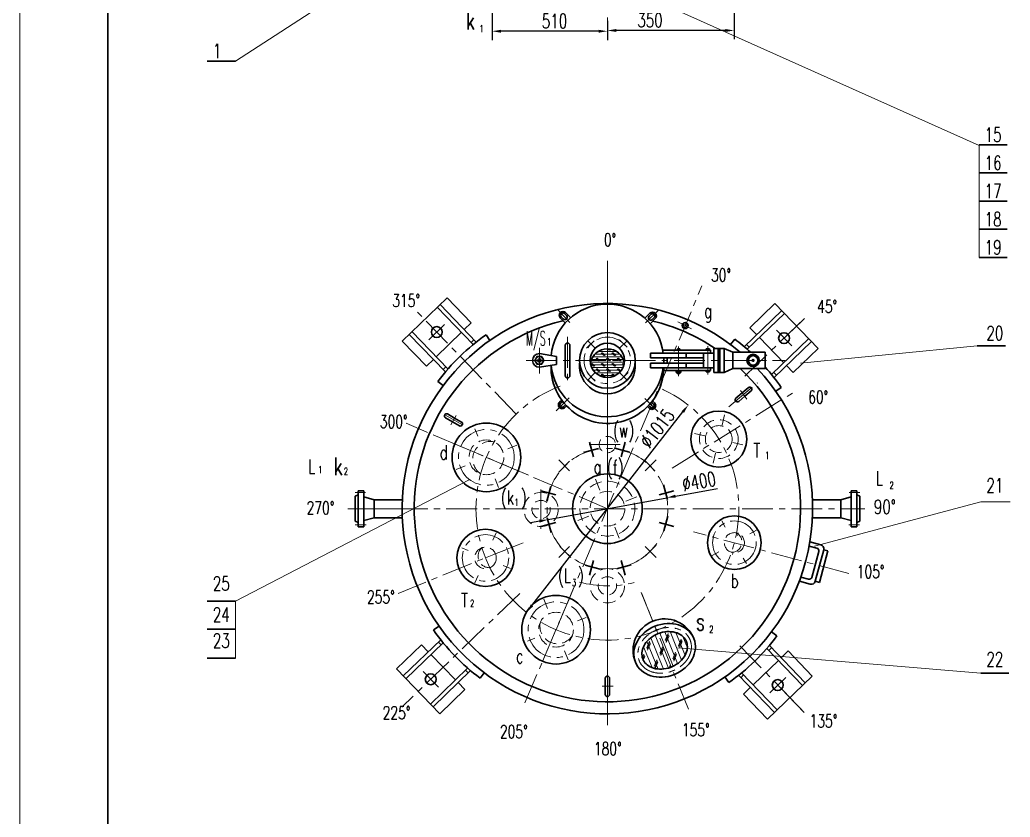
# Model space of a CAD drawing. Extents: x 0 to 594, y 0 to 841.
# Drawn here: x 0 to 281.3, y 226.5 to 453 of the extents above; entities that cross this region are included whole.
import ezdxf

# ---------------------------------------------------------------- set-up
doc = ezdxf.new("R2010")
doc.units = 0
doc.header["$LTSCALE"] = 7
doc.header["$MEASUREMENT"] = 0
for name, pattern in [('CENTER', [2, 1.25, -0.25, 0.25, -0.25]), ('CENTERX2', [101.6, 63.5, -12.7, 12.7, -12.7]), ('DASHED', [0.75, 0.5, -0.25])]:
    doc.linetypes.add(name, pattern=pattern)
doc.layers.get('DEFPOINTS').update_dxf_attribs({"color": 2, "linetype": 'DASHED', "lineweight": 13})
for name, color, linetype, lineweight in [('CEN', 1, 'CENTER', 13), ('DASH', 2, 'DASHED', 13), ('DIM', 4, 'CONTINUOUS', 13), ('FULL', 7, 'CONTINUOUS', 30), ('MAIN', 7, 'CONTINUOUS', 30), ('THIN', 3, 'CONTINUOUS', 13), ('斜线', 6, 'CONTINUOUS', 13)]:
    doc.layers.add(name, color=color, linetype=linetype, lineweight=lineweight)
doc.styles.add('HZ3', font='romans.shx', dxfattribs={"width": 0.7, "height": 3, "bigfont": 'hztxt.shx'})
doc.styles.add('HZ5', font='romans.shx', dxfattribs={"width": 0.7, "height": 5, "bigfont": 'hztxt.shx'})
doc.styles.add('RMO3', font='romans.shx', dxfattribs={"width": 0.7, "height": 3})
doc.styles.add('RMO4', font='romans.shx', dxfattribs={"width": 0.7, "height": 4})
doc.styles.add('RMO5', font='romans.shx', dxfattribs={"width": 0.7, "height": 5})
doc.styles.get("Standard").update_dxf_attribs({"font": 'SIMFANG.TTF', "width": 0.7, "height": 6})
doc.dimstyles.get("Standard").update_dxf_attribs({"dimtxt": 0.18, "dimasz": 0.18, "dimexe": 0.18, "dimexo": 0.0625, "dimgap": 0.09, "dimtad": 0, "dimtih": 1, "dimtoh": 1, "dimdec": 4, "dimzin": 0, "dimdsep": 46, "dimtxsty": 'Standard', "dimcen": 0.09, "dimadec": 0, "dimazin": 0, "dimtfac": 1, "dimtdec": 4, "dimtofl": 0, "dimtmove": 0, "dimatfit": 3, "dimfxl": 0, "dimtolj": 1, "dimtzin": 0, "dimarcsym": 0})

# ---------------------------------------------------------------- blocks, each defined once
blk = doc.blocks.new('*D114')
at = {"layer": 'DEFPOINTS', "color": 0}
for p in [(134.12, 456.37), (166.87, 450.13), (134.12, 449.77)]:
    blk.add_point(p, dxfattribs=at)
at = {"layer": 'DIM', "color": 0, "lineweight": -2}
for p, q in [((134.12, 456.3), (134.12, 447.27)), ((166.87, 450.07), (166.87, 447.27)), ((164.37, 449.77), (136.62, 449.77))]:
    blk.add_line(p, q, dxfattribs=at)
at = {"layer": 'DIM', "color": 0}
for points in [[(136.62, 450.18), (136.62, 449.35), (134.12, 449.77)], [(164.37, 450.18), (164.37, 449.35), (166.87, 449.77)]]:
    blk.add_solid(points, dxfattribs=at)
at = {"layer": 'DIM', "color": 0, "insert": (151.86, 452.67), "char_height": 4, "attachment_point": 5, "style": 'RMO4'}
blk.add_mtext('\\A1;510', dxfattribs=at)
blk = doc.blocks.new('*D115')
at = {"layer": 'DEFPOINTS', "color": 0}
for p in [(202.86, 460.77), (166.87, 452.76), (166.87, 449.98)]:
    blk.add_point(p, dxfattribs=at)
at = {"layer": 'DIM', "color": 0, "lineweight": -2}
for p, q in [((202.86, 460.7), (202.86, 447.48)), ((166.87, 452.69), (166.87, 447.48)), ((200.36, 449.98), (169.37, 449.98))]:
    blk.add_line(p, q, dxfattribs=at)
at = {"layer": 'DIM', "color": 0}
for points in [[(169.37, 450.4), (169.37, 449.57), (166.87, 449.98)], [(200.36, 450.4), (200.36, 449.57), (202.86, 449.98)]]:
    blk.add_solid(points, dxfattribs=at)
at = {"layer": 'DIM', "color": 0, "insert": (178.97, 452.88), "char_height": 4, "attachment_point": 5, "style": 'RMO4'}
blk.add_mtext('\\A1;350', dxfattribs=at)
blk = doc.blocks.new('*D117')
at = {"layer": 'DEFPOINTS', "color": 0}
for p in [(189.82, 343.59), (143.92, 284.7)]:
    blk.add_point(p, dxfattribs=at)
at = {"layer": 'DIM', "color": 0, "lineweight": -2}
blk.add_line((145.46, 286.67), (188.29, 341.61), dxfattribs=at)
at = {"layer": 'DIM', "color": 0}
for points in [[(187.96, 341.87), (188.62, 341.36), (189.82, 343.59)], [(145.13, 286.93), (145.78, 286.41), (143.92, 284.7)]]:
    blk.add_solid(points, dxfattribs=at)
at = {"layer": 'DIM', "color": 0, "insert": (180.99, 336.97), "char_height": 4, "attachment_point": 5, "rotation": 52.062, "style": 'RMO4'}
blk.add_mtext('\\A1;%%C1015', dxfattribs=at)
blk = doc.blocks.new('*D118')
at = {"layer": 'DEFPOINTS', "color": 0}
for p in [(183.73, 317.25), (150.01, 311.04)]:
    blk.add_point(p, dxfattribs=at)
at = {"layer": 'DIM', "color": 0, "lineweight": -2}
for p, q in [((186.19, 317.7), (198.17, 319.91)), ((150.01, 311.04), (183.73, 317.25)), ((147.55, 310.58), (145.09, 310.13))]:
    blk.add_line(p, q, dxfattribs=at)
at = {"layer": 'DIM', "color": 0}
for points in [[(186.11, 318.11), (186.26, 317.29), (183.73, 317.25)], [(147.48, 310.99), (147.63, 310.17), (150.01, 311.04)]]:
    blk.add_solid(points, dxfattribs=at)
at = {"layer": 'DIM', "color": 0, "insert": (192.88, 321.88), "char_height": 4, "attachment_point": 5, "rotation": 10.4366, "style": 'RMO4'}
blk.add_mtext('\\A1;%%C400', dxfattribs=at)

msp = doc.modelspace()

# ---------------------------------------------------------------- hatches: boundary and pattern name
at = {"layer": 'THIN'}
h = msp.add_hatch(dxfattribs=at)
h.set_pattern_fill('CORK', color=256, scale=11.428526, angle=-68, style=0)
h.set_pattern_definition([(292, (-135.6939, 435.2625), (1.324543, 0.53515), []), (67, (-136.0886, 434.3326), (-3.719386, 1.578786), [2.020297, -2.020297]), (67, (-135.9548, 434.0015), (-3.719386, 1.578786), [2.020297, -2.020297]), (67, (-135.821, 433.6704), (-3.719386, 1.578786), [2.020297, -2.020297])])
edge = h.paths.add_edge_path()
edge.add_spline(control_points=[(181.16334, 268.59899), (181.72996, 268.53662), (182.32798, 268.54006), (183.76582, 268.7184), (184.61001, 268.95777), (186.17958, 269.67514), (186.90385, 270.15262), (187.77255, 270.94236), (188.01194, 271.19334), (188.22751, 271.45327)], knot_values=[4.134007976, 4.134007976, 4.134007976, 4.134007976, 4.399909586, 4.399909586, 4.766568718, 4.766568718, 5.13322785, 5.13322785, 5.290806279, 5.290806279, 5.290806279, 5.290806279], degree=3, periodic=0)
edge.add_line((188.22751, 271.45327), (186.18059, 276.51956))
edge.add_line((186.18059, 276.51956), (179.11636, 273.66543))
edge.add_line((179.11636, 273.66543), (181.16334, 268.59899))
edge = h.paths.add_edge_path()
edge.add_line((186.18059, 276.51956), (185.10014, 279.19377))
edge.add_spline(control_points=[(185.10014, 279.19377), (184.87107, 279.21925), (184.63688, 279.23397), (183.58816, 279.24837), (182.73589, 279.12605), (181.08991, 278.62066), (180.29739, 278.23792), (178.99853, 277.34512), (178.46852, 276.86066), (178.03582, 276.33985)], knot_values=[0.992399114, 0.992399114, 0.992399114, 0.992399114, 1.099977396, 1.099977396, 1.466636529, 1.466636529, 1.833295661, 1.833295661, 2.149145654, 2.149145654, 2.149145654, 2.149145654], degree=3, periodic=0)
edge.add_line((178.03582, 276.33985), (179.11636, 273.66543))
edge.add_line((179.11636, 273.66543), (186.18059, 276.51956))
edge = h.paths.add_edge_path()
edge.add_spline(control_points=[(188.62447, 277.50695), (188.53227, 277.61213), (188.43346, 277.71408), (187.88187, 278.22929), (187.31414, 278.58242), (186.1737, 279.00864), (185.6518, 279.13241), (185.10014, 279.19377)], knot_values=[0.280005191, 0.280005191, 0.280005191, 0.280005191, 0.366659132, 0.366659132, 0.733318264, 0.733318264, 0.992399114, 0.992399114, 0.992399114, 0.992399114], degree=3, periodic=0)
edge.add_line((185.10014, 279.19377), (186.18059, 276.51956))
edge.add_line((186.18059, 276.51956), (188.62447, 277.50695))
edge = h.paths.add_edge_path()
edge.add_line((186.18059, 276.51956), (188.22751, 271.45327))
edge.add_spline(control_points=[(188.22751, 271.45327), (188.51352, 271.79815), (188.75758, 272.15876), (189.30056, 273.16514), (189.50264, 273.81873), (189.63714, 275.05666), (189.57264, 275.64097), (189.36843, 276.25018), (189.34177, 276.3224), (189.31294, 276.39374), (189.15144, 276.79346), (188.92241, 277.16709), (188.62447, 277.50695)], knot_values=[5.290806279, 5.290806279, 5.290806279, 5.290806279, 5.499886982, 5.499886982, 5.866546114, 5.866546114, 6.233205246, 6.233205246, 6.283185307, 6.283185307, 6.283185307, 6.563190498, 6.563190498, 6.563190498, 6.563190498], degree=3, periodic=0)
edge.add_line((188.62447, 277.50695), (186.18059, 276.51956))
edge = h.paths.add_edge_path()
edge.add_line((179.11636, 273.66543), (176.67264, 272.6781))
edge.add_spline(control_points=[(176.67264, 272.6781), (176.67827, 272.56233), (176.68869, 272.44812), (176.78083, 271.76067), (176.97754, 271.22915), (177.60158, 270.26638), (178.03218, 269.83358), (179.12618, 269.12481), (179.79051, 268.85152), (180.73842, 268.65569), (180.94863, 268.62262), (181.16334, 268.59899)], knot_values=[2.861581329, 2.861581329, 2.861581329, 2.861581329, 2.933273057, 2.933273057, 3.299932189, 3.299932189, 3.666591321, 3.666591321, 4.033250453, 4.033250453, 4.134007976, 4.134007976, 4.134007976, 4.134007976], degree=3, periodic=0)
edge.add_line((181.16334, 268.59899), (179.11636, 273.66543))
edge = h.paths.add_edge_path()
edge.add_line((179.11636, 273.66543), (178.03582, 276.33985))
edge.add_spline(control_points=[(178.03582, 276.33985), (177.96622, 276.25607), (177.89913, 276.17135), (177.36951, 275.4687), (177.0416, 274.812), (176.70747, 273.65728), (176.6495, 273.15444), (176.67264, 272.6781)], knot_values=[2.149145654, 2.149145654, 2.149145654, 2.149145654, 2.199954793, 2.199954793, 2.566613925, 2.566613925, 2.861581329, 2.861581329, 2.861581329, 2.861581329], degree=3, periodic=0)
edge.add_line((176.67264, 272.6781), (179.11636, 273.66543))
at = {"layer": '斜线'}
h = msp.add_hatch(dxfattribs=at)
h.set_pattern_fill('CORK', color=256, scale=6, style=0)
h.set_pattern_definition([(0, (-12.9858, 41.51275), (0, 0.75), []), (135, (-12.6108, 41.1378), (-1.5, -1.5), [1.06066, -1.06066]), (135, (-12.4233, 41.1378), (-1.5, -1.5), [1.06066, -1.06066]), (135, (-12.2358, 41.1378), (-1.5, -1.5), [1.06066, -1.06066])])
h.paths.add_polyline_path([(166.8714, 356.25851), (166.8714, 359.57462, 0.321855626), (162.2535, 356.25851)])
h.paths.add_polyline_path([(171.4893, 356.25851, 0.321855626), (166.8714, 359.57462), (166.8714, 356.25851)])
h.paths.add_polyline_path([(166.8714, 356.25851), (166.8714, 354.37636, -0.02172562), (171.28154, 354.18464, 0.069889065), (171.68221, 355.47986, 0.041221358), (171.4893, 356.25851)])
h.paths.add_polyline_path([(166.8714, 354.37636), (166.8714, 351.38509, 0.290596678), (171.28154, 354.18464, 0.02172562)])
h.paths.add_polyline_path([(166.8714, 354.37636, 0.02172562), (162.46127, 354.18464, 0.290596678), (166.8714, 351.38509)])
h.paths.add_polyline_path([(162.2535, 356.25851, 0.041221358), (162.06059, 355.47986, 0.069889065), (162.46127, 354.18464, -0.02172562), (166.8714, 354.37636), (166.8714, 356.25851)])

# ---------------------------------------------------------------- linework, layer by layer
at = {"layer": 'CEN'}
for p, q in [((166.8714, 772.14083), (166.8714, 448.69428)), ((143.44726, 258.9583), (193.72633, 377.40838)), ((140.93759, 340.99737), (112.95371, 369.97553)), ((156.23197, 367.07383), (152.56452, 370.78945)), ((177.68672, 366.89794), (181.40235, 370.56539)), ((190.71604, 365.24525), (186.90345, 367.20735)), ((205.87218, 351.80474), (222.86506, 368.21457)), ((218.50778, 364.00679), (222.86506, 368.21457)), ((155.55475, 362.91414), (155.55475, 349.34273)), ((187.09954, 360.17796), (187.09954, 351.80657)), ((195.39503, 360.30639), (195.39503, 352.29909)), ((147.56014, 359.84403), (147.56014, 352.51058)), ((143.80168, 356.25851), (217.33297, 356.25851)), ((201.32532, 343.05239), (209.53353, 349.9399)), ((185.28609, 325.6489), (219.49518, 347.02511)), ((206.49606, 345.20789), (204.63106, 347.68283)), ((156.05608, 345.61908), (152.34046, 341.95163)), ((177.51083, 345.44319), (181.17828, 341.72757)), ((120.66218, 340.82103), (125.69228, 337.9169)), ((123.91247, 340.64243), (122.36299, 337.95865)), ((115.57383, 335.91665), (109.7372, 338.39416)), ((125.47041, 331.7158), (115.60715, 335.90251)), ((144.43983, 323.66376), (121.88095, 333.23944)), ((161.7214, 332.36396), (172.24183, 332.36396)), ((166.8714, 314.14213), (125.47041, 331.7158)), ((163.49143, 322.50786), (164.73707, 319.42477)), ((147.95304, 319.61354), (147.95304, 308.45955)), ((175.23713, 317.5221), (172.15405, 316.27645)), ((93.12837, 314.14213), (239.95637, 314.14213)), ((158.50567, 310.76215), (161.58875, 312.0078)), ((170.25138, 305.77639), (169.00573, 308.85948)), ((235.47435, 295.72953), (191.32783, 307.55855)), ((141.27201, 303.7993), (107.42089, 290.09522)), ((141.96749, 290.0927), (108.53536, 257.80766)), ((157.34976, 291.71055), (147.77409, 269.15167)), ((176.48574, 290.3458), (189.87635, 257.20289)), ((204.46404, 275.21381), (223.81089, 255.17956)), ((166.8714, 269.16573), (166.8714, 258.45067)), ((165.40094, 263.68845), (168.4999, 263.68845)), ((216.6661, 262.57821), (223.78778, 255.20349))]:
    msp.add_line(p, q, dxfattribs=at)
at = {"layer": 'CEN', "linetype": 'ByBlock'}
msp.add_line((166.8714, 384.55513), (166.8714, 252.65808), dxfattribs=at)
at = {"layer": 'CEN', "linetype": 'CENTER'}
for p, q in [((116.14429, 362.12419), (120.65499, 366.48012)), ((214.85347, 364.86923), (219.20939, 360.35854)), ((118.88934, 263.41502), (114.53341, 267.92571)), ((217.52854, 266.23252), (213.01784, 261.87659))]:
    msp.add_line(p, q, dxfattribs=at)
at = {"layer": 'CEN', "linetype": 'DASHED'}
for p, q in [((199.43321, 337.91491), (200.09184, 340.76772)), ((129.21674, 336.87062), (130.08738, 334.71571)), ((194.50549, 334.83573), (191.65268, 335.49435)), ((141.13164, 332.21434), (138.55655, 331.17394)), ((202.5124, 332.98719), (205.36521, 332.32856)), ((197.58467, 329.908), (196.92605, 327.05519)), ((126.46403, 326.28824), (123.94973, 325.2724)), ((143.10134, 324.23192), (132.50602, 328.72936)), ((134.97306, 322.62324), (135.96474, 320.16873)), ((200.35995, 308.93535), (199.32586, 310.72645)), ((135.28795, 307.3022), (134.38274, 305.16966)), ((207.34146, 307.02511), (209.17619, 308.08439)), ((142.92887, 304.46872), (132.25668, 300.15687)), ((125.51371, 303.02082), (127.29828, 302.26332)), ((196.6382, 300.84558), (198.51729, 301.93047)), ((206.36244, 298.53874), (205.45456, 300.11123)), ((137.31257, 298.01251), (139.34525, 297.14968)), ((130.13191, 295.15533), (129.24808, 293.07314)), ((156.78161, 290.37207), (152.28416, 279.77675)), ((176.54481, 290.1996), (180.85666, 279.5274)), ((148.79919, 288.40237), (149.83959, 285.82728)), ((158.39029, 282.24378), (160.84479, 283.23547)), ((144.1429, 276.48747), (146.29782, 277.35811)), ((154.72529, 273.73475), (155.74113, 271.22045))]:
    msp.add_line(p, q, dxfattribs=at)
at = {"layer": 'CEN', "linetype": 'CENTERX2'}
for p, q in [((95.22002, 318.70911), (98.22184, 318.70911)), ((238.52279, 318.70911), (235.52096, 318.70911)), ((95.22514, 314.14213), (110.28358, 314.14213)), ((95.27232, 309.59813), (98.32645, 309.59813)), ((238.47048, 309.59813), (235.41635, 309.59813))]:
    msp.add_line(p, q, dxfattribs=at)
at = {"layer": 'CEN'}
for centre, radius in [((166.8714, 356.25851), 6.6), ((132.50602, 328.72936), 7.92375), ((166.8714, 314.14213), 17.14279), ((202.93249, 304.47959), 6.19045), ((132.25583, 300.15896), 6.6096), ((152.28416, 279.77675), 7.92375)]:
    msp.add_circle(centre, radius, dxfattribs=at)
at = {"layer": 'CEN', "linetype": 'DASHED'}
for centre, radius in [((198.50894, 333.91146), 5.49305), ((166.8714, 314.14213), 7.79603)]:
    msp.add_circle(centre, radius, dxfattribs=at)
at = {"layer": 'CEN'}
for centre, radius, start, end in [((166.8714, 314.14213), 37.33318, 111.0457534, 67.2954138), ((166.95642, 323.32141), 31.08571, 255.0476127, 284.012192)]:
    msp.add_arc(centre, radius, start, end, dxfattribs=at)
msp.add_open_spline([(190.37257, 276.82186), (190.17908, 277.30078), (189.91057, 277.74956), (189.10942, 278.71325), (188.51463, 279.19216), (187.11263, 279.92821), (186.30563, 280.18413), (184.57745, 280.42232), (183.65718, 280.40417), (181.8281, 280.08625), (180.92009, 279.78658), (179.24055, 278.94479), (178.46972, 278.40302), (177.16661, 277.15579), (176.6349, 276.45104), (175.86995, 274.98076), (175.6366, 274.21638), (175.47663, 272.7257), (175.54876, 271.99965), (175.97699, 270.65271), (176.33316, 270.03047), (177.3029, 268.94809), (177.91668, 268.48776), (179.34848, 267.79284), (180.16617, 267.55939), (181.90522, 267.36652), (182.82568, 267.40745), (184.64519, 267.76737), (185.54345, 268.08624), (187.19594, 268.95998), (187.94949, 269.51448), (189.21407, 270.77924), (189.72457, 271.48877), (190.44724, 272.96105), (190.65959, 273.72268), (190.78084, 275.20288), (190.69099, 275.92134), (190.43348, 276.66544), (190.40401, 276.74405), (190.37257, 276.82186)], degree=3, knots=[0, 0, 0, 0, 0.258105632, 0.258105632, 0.610680729, 0.610680729, 0.963255827, 0.963255827, 1.315830924, 1.315830924, 1.668406021, 1.668406021, 2.020981118, 2.020981118, 2.373556216, 2.373556216, 2.726131313, 2.726131313, 3.07870641, 3.07870641, 3.431281507, 3.431281507, 3.78252738, 3.78252738, 4.133773252, 4.133773252, 4.485019125, 4.485019125, 4.836264997, 4.836264997, 5.18751087, 5.18751087, 5.538756742, 5.538756742, 5.890002615, 5.890002615, 6.241248487, 6.241248487, 6.283185307, 6.283185307, 6.283185307, 6.283185307], dxfattribs=at)
at = {"layer": 'DASH'}
for p, q in [((204.04519, 307.26779), (203.84135, 306.50706)), ((202.39954, 301.12614), (202.60338, 301.88687))]:
    msp.add_line(p, q, dxfattribs=at)
msp.add_circle((166.8714, 332.36396), 2.32744, dxfattribs=at)
for centre, radius, start, end in [((133.64748, 328.24484), 5.00888, 77.5114233, 236.4885767), ((202.13394, 304.69356), 2.94379, 269.1047619, 60.8952381), ((133.3963, 300.61966), 3.24228, 131.9297503, 272.0633162), ((152.69493, 280.74446), 4.9779, 165.3748185, 328.6251815)]:
    msp.add_arc(centre, radius, start, end, dxfattribs=at)
at = {"layer": 'DEFPOINTS', "linetype": 'ByBlock'}
msp.add_point((203.82613, 308.83978), dxfattribs=at)
at = {"layer": 'DIM'}
for p, q in [((272.42731, 417.52216), (272.42731, 385.52216)), ((272.95287, 316.05513), (281.26621, 316.05513)), ((61.23144, 287.90737), (61.23144, 271.64543))]:
    msp.add_line(p, q, dxfattribs=at)
msp.add_circle((188.94933, 366.15447), 0.50809, dxfattribs=at)
at = {"layer": 'DIM', "linetype": 'DASHED'}
for centre, radius in [((148.03514, 313.91474), 4.87589), ((148.03514, 313.91474), 2.595), ((166.8714, 292.23581), 4.87589), ((166.8714, 292.23581), 2.595)]:
    msp.add_circle(centre, radius, dxfattribs=at)
at = {"layer": 'DIM', "linetype": 'ByBlock'}
for p in [(129.91668, 319.44448), (150.3795, 309.46318)]:
    msp.add_point(p, dxfattribs=at)
at = {"layer": 'FULL'}
for p, q in [((25, 831), (25, 10)), ((53.23144, 441.29473), (61.23144, 441.29473)), ((272.42731, 417.52216), (280.42731, 417.52216)), ((272.42731, 409.52216), (280.42731, 409.52216)), ((272.42731, 401.52216), (280.42731, 401.52216)), ((272.42731, 393.52216), (280.42731, 393.52216)), ((272.42731, 385.52216), (280.42731, 385.52216)), ((121.33451, 374.01467), (108.62454, 361.7408)), ((128.7784, 360.77842), (118.57226, 371.34719)), ((129.63808, 361.46759), (119.36147, 372.10933)), ((128.19374, 366.91173), (121.33451, 374.01467)), ((207.36714, 365.52975), (214.47007, 372.38898)), ((226.74394, 359.67902), (214.47007, 372.38898)), ((154.33193, 368.08534), (153.77721, 368.64735)), ((155.24533, 368.98691), (154.69061, 369.54891)), ((156.44634, 368.40257), (155.00681, 369.86101)), ((177.45028, 368.19045), (178.94815, 369.6689)), ((178.69824, 368.79798), (179.26024, 369.3527)), ((205.73368, 360.13934), (216.37542, 370.41594)), ((206.56878, 359.42058), (217.13755, 369.62673)), ((128.19374, 366.91173), (126.2207, 365.00639)), ((154.93947, 366.83738), (153.46101, 368.33526)), ((179.01546, 366.68357), (180.4739, 368.1231)), ((179.5998, 367.88458), (180.16181, 368.4393)), ((120.87419, 353.0044), (110.59758, 363.64614)), ((121.59295, 353.8395), (111.3868, 364.40828)), ((118.24603, 357.30534), (125.43148, 364.24425)), ((133.52809, 361.9482), (132.42345, 363.53199)), ((207.36714, 365.52975), (209.27248, 363.55672)), ((115.48377, 354.63786), (108.62454, 361.7408)), ((128.98656, 362.14226), (128.19734, 361.38012)), ((201.86281, 360.75542), (203.02205, 362.29969)), ((207.17048, 360.00164), (206.40835, 360.79086)), ((210.03461, 362.7675), (216.97353, 355.58204)), ((213.50769, 352.23512), (224.07647, 362.44127)), ((214.19687, 351.37545), (224.8386, 361.65206)), ((147.56014, 358.19608), (152.41687, 357.37847)), ((152.41687, 357.37847), (152.41687, 355.13855)), ((186.74515, 359.53886), (186.74515, 359.16261)), ((187.09954, 359.53886), (187.09954, 359.16261)), ((187.45393, 359.53886), (187.45393, 359.16261)), ((194.20365, 358.35567), (194.20365, 354.16134)), ((194.94358, 359.53886), (194.94358, 359.16261)), ((195.84648, 359.53886), (195.84648, 359.16261)), ((196.14596, 359.16261), (196.14596, 358.35567)), ((197.07087, 359.67567), (197.07087, 352.84134)), ((198.36574, 359.67567), (198.36574, 352.84134)), ((198.8282, 359.67567), (198.8282, 352.84134)), ((200.03058, 359.67567), (200.03058, 352.84134)), ((202.52783, 358.57127), (200.03058, 359.67567)), ((211.68443, 358.57127), (202.52783, 358.57127)), ((202.52783, 358.57127), (202.52783, 353.94574)), ((211.68443, 358.57127), (211.68443, 353.94574)), ((219.64101, 352.81979), (226.74394, 359.67902)), ((115.48377, 354.63786), (117.45681, 356.5432)), ((121.01189, 354.44121), (120.22267, 353.67907)), ((147.56014, 354.32094), (152.41687, 355.13855)), ((183.82112, 357.03567), (183.82112, 355.48134)), ((219.64101, 352.81979), (217.73567, 354.79283)), ((194.94358, 352.97816), (194.94358, 353.35441)), ((195.84648, 352.97816), (195.84648, 353.35441)), ((196.14596, 353.35441), (196.14596, 354.16134)), ((202.52783, 353.94574), (200.03058, 352.84134)), ((211.68443, 353.94574), (202.52783, 353.94574)), ((214.87153, 352.02697), (214.1094, 352.81618)), ((120.25811, 349.13353), (118.71384, 350.29277)), ((203.3716, 345.5651), (205.12937, 347.04005)), ((204.15518, 344.63126), (205.91296, 346.10621)), ((206.88714, 348.51499), (205.12937, 347.04005)), ((207.67073, 347.58115), (205.91296, 346.10621)), ((214.67748, 347.48543), (216.26126, 348.59008)), ((153.8932, 345.01012), (153.2689, 344.39392)), ((154.143, 344.63244), (153.581, 344.07772)), ((155.04457, 343.71904), (154.48256, 343.16432)), ((155.28634, 343.33343), (154.79465, 342.84812)), ((178.57137, 343.45524), (179.05219, 342.9681)), ((179.41087, 344.43167), (179.96559, 343.86967)), ((179.68509, 344.7863), (180.28179, 344.18176)), ((121.49481, 341.04413), (123.48199, 339.89683)), ((178.26362, 343.13459), (178.73599, 342.65601)), ((120.88528, 339.98841), (122.87247, 338.8411)), ((124.85966, 337.6938), (122.87247, 338.8411)), ((125.46918, 338.74952), (123.48199, 339.89683)), ((162.93629, 328.82817), (161.80715, 333.04217)), ((170.80651, 328.82817), (171.93565, 333.04217)), ((164.30714, 331.20256), (160.09314, 330.07342)), ((173.1809, 330.19902), (168.9669, 331.32816)), ((156.12047, 324.89305), (153.03561, 327.97792)), ((156.12047, 327.63476), (153.03561, 324.5499)), ((180.36404, 324.89305), (177.27917, 327.97792)), ((177.62233, 324.89305), (180.70719, 327.97792)), ((183.93183, 316.70638), (182.80269, 320.92039)), ((96.05691, 309.02215), (96.05691, 319.26211)), ((96.05691, 319.26211), (97.66604, 319.26211)), ((96.05691, 319.26211), (97.66604, 319.26211)), ((97.66604, 309.02215), (97.66604, 319.26211)), ((152.18536, 318.07724), (147.97136, 319.20638)), ((150.81451, 320.45163), (149.68537, 316.23762)), ((181.55744, 318.07724), (185.77145, 319.20638)), ((236.07676, 309.02215), (236.07676, 319.26211)), ((237.6859, 319.26211), (236.07676, 319.26211)), ((237.6859, 319.26211), (236.07676, 319.26211)), ((237.6859, 309.02215), (237.6859, 319.26211)), ((95.22514, 310.63128), (95.22514, 317.65297)), ((238.51766, 310.63128), (238.51766, 317.65297)), ((152.18536, 310.20701), (147.97136, 309.07787)), ((149.81097, 311.57787), (150.94011, 307.36386)), ((181.55744, 310.20701), (185.77145, 309.07787)), ((182.9283, 307.83262), (184.05743, 312.04663)), ((96.05691, 309.02215), (97.66604, 309.02215)), ((237.6859, 309.02215), (236.07676, 309.02215)), ((227.4909, 303.8939), (224.39101, 304.72451)), ((156.12047, 303.3912), (153.03561, 300.30633)), ((153.37877, 303.3912), (156.46363, 300.30633)), ((177.62233, 300.64949), (180.70719, 303.73435)), ((177.62233, 303.3912), (180.70719, 300.30633)), ((226.36585, 302.93331), (224.18059, 303.51885)), ((224.93265, 294.64077), (226.9046, 302.00017)), ((225.89324, 293.51572), (228.29902, 302.4942)), ((227.07075, 293.20021), (229.47652, 302.17868)), ((229.47652, 302.17868), (228.29902, 302.4942)), ((162.93629, 299.45609), (161.80715, 295.24208)), ((169.43566, 297.0817), (173.64966, 298.21084)), ((170.80651, 299.45609), (171.93565, 295.24208)), ((160.5619, 298.08523), (164.7759, 296.95609)), ((224.49354, 292.7076), (221.39365, 293.53821)), ((223.99952, 294.10202), (221.81426, 294.68756)), ((227.07075, 293.20021), (225.89324, 293.51572)), ((53.23144, 287.90737), (61.23144, 287.90737)), ((53.23144, 279.92424), (61.23144, 279.92424)), ((119.06532, 280.79882), (117.48154, 279.69417)), ((213.48469, 279.15072), (215.02896, 277.99148)), ((119.54594, 276.9088), (108.9042, 266.6322)), ((120.23511, 276.04913), (109.66634, 265.84298)), ((118.87127, 276.25728), (119.6334, 275.46807)), ((114.1018, 275.46446), (106.99886, 268.60523)), ((114.1018, 275.46446), (116.00714, 273.49142)), ((212.14986, 274.44475), (222.28603, 263.94843)), ((212.73092, 273.84304), (213.52013, 274.60518)), ((212.86861, 275.27985), (223.07525, 264.71057)), ((218.18906, 273.71885), (216.21602, 271.81351)), ((218.18906, 273.71885), (225.04829, 266.61591)), ((53.23144, 271.64543), (61.23144, 271.64543)), ((123.70819, 265.51675), (116.76927, 272.70221)), ((215.42681, 271.05137), (208.24135, 264.11245)), ((106.99886, 268.60523), (119.27273, 255.89527)), ((127.17403, 268.86367), (116.60525, 258.65752)), ((128.00912, 268.14491), (117.36739, 257.86831)), ((126.57232, 268.28261), (127.33446, 267.4934)), ((131.88, 267.52884), (130.72075, 265.98457)), ((204.9644, 267.50584), (215.10058, 257.00952)), ((272.91189, 267.41115), (280.91189, 267.41115)), ((126.37567, 262.7545), (124.47032, 264.72754)), ((166.26188, 265.98305), (166.26188, 263.68845)), ((167.48092, 265.98305), (167.48092, 263.68845)), ((200.21471, 266.33605), (201.31935, 264.75226)), ((204.10472, 266.81666), (214.31136, 256.24738)), ((204.75624, 266.14199), (205.54546, 266.90413)), ((212.33832, 254.34204), (225.04829, 266.61591)), ((126.37567, 262.7545), (119.27273, 255.89527)), ((166.26188, 261.39384), (166.26188, 263.68845)), ((167.48092, 261.39384), (167.48092, 263.68845)), ((205.4791, 261.44498), (207.45213, 263.35032)), ((205.4791, 261.44498), (212.33832, 254.34204))]:
    msp.add_line(p, q, dxfattribs=at)
at = {"layer": 'FULL', "linetype": 'Continuous'}
for p, q in [((96.05691, 318.09182), (95.22514, 317.65297)), ((237.6859, 318.09182), (238.51766, 317.65297)), ((97.66604, 317.53458), (100.61614, 316.69637)), ((100.61614, 316.69637), (108.61787, 316.69637)), ((100.61614, 316.69637), (100.61614, 311.58788)), ((233.12666, 316.69637), (225.12494, 316.69637)), ((236.07676, 317.53458), (233.12666, 316.69637)), ((233.12666, 316.69637), (233.12666, 311.58788)), ((97.66604, 314.14213), (97.66604, 309.973)), ((236.07676, 314.14213), (236.07676, 309.973)), ((96.05691, 310.19243), (95.22514, 310.63128)), ((97.66604, 310.74967), (100.61614, 311.58788)), ((100.61614, 311.58788), (108.61787, 311.58788)), ((233.12666, 311.58788), (225.12494, 311.58788)), ((236.07676, 310.74967), (233.12666, 311.58788)), ((237.6859, 310.19243), (238.51766, 310.63128))]:
    msp.add_line(p, q, dxfattribs=at)
at = {"layer": 'FULL'}
msp.add_lwpolyline([(146.28613, 356.25851), (146.92314, 357.36183), (148.19714, 357.36183), (148.83415, 356.25851), (148.19714, 355.15519), (146.92314, 355.15519)], close=True, dxfattribs=at)
for centre, radius in [((118.4166, 364.31854), 1.54164), ((217.04781, 362.59692), 1.54164), ((147.56014, 356.25851), 1.12581), ((208.26227, 356.25851), 1.74235), ((208.26227, 356.25851), 1.35634), ((147.56014, 356.25851), 0.46172), ((208.26227, 356.25851), 0.2447), ((198.50894, 333.91146), 7.95584), ((132.50602, 328.72936), 9.7523), ((166.8714, 314.14213), 9.90472), ((202.93249, 304.47959), 7.61902), ((132.25583, 300.15896), 8.13489), ((152.28416, 279.77675), 9.7523), ((116.69499, 265.68733), 1.54164), ((215.25623, 264.03817), 1.54164)]:
    msp.add_circle(centre, radius, dxfattribs=at)
for centre, radius, start, end in [((166.8714, 314.14213), 58.28548, 49.6645365, 43.0713016), ((154.23391, 369.09813), 1.08598, 44.626131, 224.626131), ((154.23391, 369.09813), 0.6417, 44.626131, 224.626131), ((154.78863, 368.53613), 0.6417, 224.626131, 44.626131), ((179.14902, 368.34128), 0.6417, 134.626131, 314.626131), ((179.71103, 368.896), 1.08598, 314.626131, 134.626131), ((179.71103, 368.896), 0.6417, 314.626131, 134.626131), ((166.8714, 314.14213), 54.85692, 103.2943473, 46.5179269), ((166.8714, 314.14213), 54.85692, 56.1030493, 76.3720049), ((166.8714, 314.14213), 60.21644, 124.8946203, 143.1053797), ((166.8714, 314.14213), 60.21644, 47.5463987, 53.1053797), ((147.56014, 356.25851), 1.93757, 90, 270), ((166.8714, 314.14213), 60.21644, 34.8946203, 41.9096323), ((207.27893, 348.04807), 0.60952, 310, 130), ((154.03178, 343.62102), 1.08598, 134.626131, 314.626131), ((154.03178, 343.62102), 0.6417, 134.626131, 314.626131), ((154.59378, 344.17574), 0.6417, 132.39478, 134.626131), ((179.50889, 343.41889), 1.08598, 224.626131, 44.626131), ((179.50889, 343.41889), 0.6417, 224.626131, 44.626131), ((203.76339, 345.09818), 0.60952, 130, 310), ((121.19004, 340.51627), 0.60952, 60, 240), ((125.16442, 338.22166), 0.60952, 240, 60), ((227.19511, 302.78999), 1.14285, 345, 75), ((226.16866, 302.19737), 0.7619, 345, 75), ((224.19671, 294.83796), 0.7619, 255, 345), ((224.78933, 293.81151), 1.14285, 255, 345), ((183.13174, 273.89638), 8.95235, 22, 202), ((166.8714, 314.14213), 60.21644, 214.8946203, 233.1053797), ((166.8714, 314.14213), 60.21644, 304.8946203, 323.1053797), ((166.8714, 265.98305), 0.60952, 360, 180), ((166.8714, 261.39384), 0.60952, 180, 360)]:
    msp.add_arc(centre, radius, start, end, dxfattribs=at)
msp.add_ellipse((183.13174, 273.89638), major_axis=(8.30047, 3.35361), ratio=0.825308446, dxfattribs=at)
msp.add_open_spline([(189.31294, 276.39374), (189.10147, 276.91716), (188.77418, 277.39584), (187.88187, 278.22929), (187.31414, 278.58242), (185.97763, 279.08192), (185.20981, 279.22611), (183.58816, 279.24837), (182.73589, 279.12605), (181.08991, 278.62066), (180.29739, 278.23792), (178.90183, 277.27865), (178.29984, 276.70296), (177.36951, 275.4687), (177.0416, 274.812), (176.67126, 273.53216), (176.62669, 272.91071), (176.78083, 271.76067), (176.97754, 271.22915), (177.60158, 270.26638), (178.03218, 269.83358), (179.12618, 269.12481), (179.79051, 268.85152), (181.27767, 268.54429), (182.09896, 268.51165), (183.76582, 268.7184), (184.61001, 268.95777), (186.17958, 269.67514), (186.90385, 270.15262), (188.11901, 271.25732), (188.60897, 271.88332), (189.30056, 273.16514), (189.50264, 273.81873), (189.63714, 275.05666), (189.57264, 275.64097), (189.36843, 276.25018), (189.34177, 276.3224), (189.31294, 276.39374)], degree=3, knots=[0, 0, 0, 0, 0.366659132, 0.366659132, 0.733318264, 0.733318264, 1.099977396, 1.099977396, 1.466636529, 1.466636529, 1.833295661, 1.833295661, 2.199954793, 2.199954793, 2.566613925, 2.566613925, 2.933273057, 2.933273057, 3.299932189, 3.299932189, 3.666591321, 3.666591321, 4.033250453, 4.033250453, 4.399909586, 4.399909586, 4.766568718, 4.766568718, 5.13322785, 5.13322785, 5.499886982, 5.499886982, 5.866546114, 5.866546114, 6.233205246, 6.233205246, 6.283185307, 6.283185307, 6.283185307, 6.283185307], dxfattribs=at)
at = {"layer": 'MAIN'}
for p, q in [((154.89475, 360.54851), (154.89475, 351.96851)), ((156.21475, 360.54851), (156.21475, 351.96851)), ((160.98362, 359.70454), (163.13788, 361.8588)), ((163.42537, 359.70454), (161.27112, 361.8588)), ((170.31743, 362.14629), (172.47169, 359.99203)), ((170.31743, 359.70454), (172.47169, 361.8588)), ((271.87098, 360.42843), (279.91388, 360.42843)), ((197.07087, 358.35567), (179.08968, 358.35567)), ((179.08968, 358.35567), (179.08968, 357.03567)), ((196.14596, 359.16261), (182.61072, 359.16261)), ((187.45393, 359.53886), (186.74515, 359.53886)), ((189.24637, 358.35567), (189.24637, 357.03567)), ((195.84648, 359.53886), (194.94358, 359.53886)), ((200.03058, 359.67567), (197.07087, 359.67567)), ((194.20365, 357.03567), (179.08968, 357.03567)), ((179.08968, 354.16134), (179.08968, 355.48134)), ((194.20365, 355.48134), (179.08968, 355.48134)), ((189.24637, 354.16134), (189.24637, 355.48134)), ((163.42537, 352.81248), (161.27112, 350.65822)), ((163.42537, 350.37073), (161.27112, 352.52499)), ((170.31743, 352.81248), (172.47169, 350.65822)), ((172.75918, 352.81248), (170.60492, 350.65822)), ((197.07087, 354.16134), (179.08968, 354.16134)), ((196.14596, 353.35441), (182.82454, 353.35441)), ((186.43015, 353.35441), (186.43015, 352.86962)), ((187.76894, 352.86962), (186.43015, 352.86962)), ((186.73153, 353.35441), (186.73153, 352.58543)), ((187.46755, 352.58543), (186.73153, 352.58543)), ((187.46755, 353.35441), (187.46755, 352.58543)), ((187.76894, 353.35441), (187.76894, 352.86962)), ((195.84648, 352.97816), (194.94358, 352.97816)), ((200.03058, 352.84134), (197.07087, 352.84134))]:
    msp.add_line(p, q, dxfattribs=at)
for centre, radius in [((188.94933, 366.15447), 0.85235), ((166.8714, 356.25851), 7.92), ((166.8714, 356.25851), 4.87342)]:
    msp.add_circle(centre, radius, dxfattribs=at)
for centre, radius, start, end in [((166.8714, 356.25851), 16.005, 7.5292233, 175.0857338), ((155.55475, 360.54851), 0.66, 0, 180), ((166.8714, 354.70121), 4.87342, 9.1938529, 170.8061471), ((166.8714, 354.37636), 16.005, 178.2008063, 359.2302475), ((166.8714, 356.25851), 16.005, 184.9142662, 352.4707767), ((166.8714, 354.70121), 7.92, 174.3578727, 5.6421273), ((166.8714, 356.25851), 16.005, 357.2167584, 2.7832416), ((155.55475, 351.96851), 0.66, 180, 0)]:
    msp.add_arc(centre, radius, start, end, dxfattribs=at)
at = {"layer": 'THIN'}
msp.add_line((0, 841), (0, 0), dxfattribs=at)
at = {"layer": 'THIN', "linetype": 'DASHED'}
for centre, radius in [((198.50894, 333.91146), 3.81719), ((132.50602, 328.72936), 4.93562), ((166.8714, 314.14213), 4.93562), ((202.93249, 304.47959), 2.85713), ((132.25583, 300.15896), 3.05058), ((152.28416, 279.77675), 4.93562)]:
    msp.add_circle(centre, radius, dxfattribs=at)
at = {"layer": '斜线'}
for p, q in [((61.23144, 441.29473), (118.67769, 478.55604)), ((272.42731, 417.28387), (168.79473, 463.74977)), ((221.75749, 355.48388), (271.87098, 360.42843)), ((61.23144, 287.90737), (127.59211, 322.34301)), ((225.68246, 303.50817), (272.95287, 316.05513)), ((272.91189, 267.41115), (186.90719, 274.58017))]:
    msp.add_line(p, q, dxfattribs=at)

# ---------------------------------------------------------------- texts
at = {"layer": 'DIM'}
for s, height, style, width, p in [('k', 5, 'HZ5', 0.7, (126.72731, 450.25072)), ('1', 2, 'HZ3', 0.7, (130.52119, 449.4927)), ('1', 4, 'RMO4', 0.7, (54.82521, 442.16096)), ('15', 4, 'RMO4', 0.7, (274.02109, 418.38839)), ('16', 4, 'RMO4', 0.7, (274.02109, 410.38839)), ('17', 4, 'RMO4', 0.7, (274.02109, 402.38839)), ('18', 4, 'RMO4', 0.7, (274.02109, 394.38839)), ('0%%d', 3.657143, 'RMO4', 0.7, (165.87871, 388.69279)), ('19', 4, 'RMO4', 0.7, (274.02109, 386.38839)), ('30%%d', 3.657143, 'RMO4', 0.7, (196.29142, 378.66759)), ('315%%d', 3.657143, 'RMO4', 0.7, (105.78324, 371.43784)), ('45%%d', 3.657143, 'RMO4', 0.7, (226.43153, 369.75325)), ('20', 4, 'RMO4', 0.7, (274.50567, 362.03098)), ('M/S', 4, 'RMO4', 0.5, (143.72597, 360.53977)), ('1', 2, 'RMO3', 0.7, (149.72957, 360.53977)), ('60%%d', 3.657143, 'RMO4', 0.7, (223.88928, 344.00224)), ('300%%d', 3.657143, 'RMO4', 0.7, (102.2346, 337.0326)), ('T', 4, 'RMO4', 0.7, (208.32266, 328.7123)), ('1', 2, 'RMO5', 0.7, (211.66726, 328.25336)), ('L', 4, 'RMO4', 0.7, (81.88942, 324.14939)), ('k', 5, 'HZ5', 0.7, (89.16512, 323.65308)), ('1', 2, 'RMO4', 0.7, (84.76586, 324.26199)), ('2', 2, 'HZ5', 0.7, (92.01557, 323.77367)), ('L', 4, 'RMO4', 0.7, (243.06491, 320.84109)), ('2', 2, 'RMO4', 0.7, (246.99663, 319.80721)), ('21', 4, 'RMO4', 0.7, (274.50567, 318.76618)), ('(k )', 4, 'RMO4', 0.7, (136.61787, 315.31322)), ('270%%d', 3.657143, 'RMO4', 0.7, (81.44908, 312.55189)), ('1', 2, 'HZ5', 0.7, (140.45148, 314.94237)), ('90%%d', 4, 'RMO4', 0.7, (242.55208, 312.66218)), ('(L )', 4, 'RMO4', 0.7, (152.83731, 293.13615)), ('105%%d', 3.657143, 'RMO4', 0.7, (237.68323, 294.42949)), ('25', 4, 'RMO4', 0.7, (54.82521, 290.91941)), ('3', 2, 'RMO4', 0.7, (156.84177, 292.10227)), ('255%%d', 3.657143, 'RMO4', 0.7, (98.59909, 287.2116)), ('T', 4, 'RMO4', 0.7, (125.3115, 286.19082)), ('2', 2, 'RMO5', 0.7, (127.863, 286.2601)), ('24', 4, 'RMO4', 0.7, (54.82521, 282.04926)), ('s', 5, 'RMO5', 0.7, (192.01024, 279.55432)), ('23', 4, 'RMO4', 0.7, (54.82521, 274.65747)), ('2', 2, 'RMO5', 0.7, (195.80526, 278.86507)), ('22', 4, 'RMO4', 0.7, (274.50567, 269.35028)), ('225%%d', 3.657143, 'RMO4', 0.7, (103.04788, 254.33561)), ('155%%d', 3.657143, 'RMO4', 0.7, (188.02205, 249.50003)), ('135%%d', 3.657143, 'RMO4', 0.7, (224.28959, 252.02611)), ('205%%d', 3.657143, 'RMO4', 0.7, (136.35682, 249.00176)), ('180%%d', 3.657143, 'RMO4', 0.7, (163.0362, 244.13446))]:
    msp.add_text(s, height=height, dxfattribs=dict(at, style=style, width=width)).set_placement(p)
at = {"layer": 'THIN', "style": 'RMO4', "width": 0.7}
for s, p in [('g', (194.33534, 368.37877)), ('(w)', (168.47093, 334.40311)), ('d', (119.24767, 328.14016)), ('a', (162.91986, 324.07518)), ('(f)', (166.67476, 323.88751)), ('b', (201.8785, 291.67006)), ('c', (140.88115, 270.21397))]:
    msp.add_text(s, height=4, dxfattribs=at).set_placement(p)

# ---------------------------------------------------------------- dimensions: what is measured, and where the dimension line sits
at = {"layer": 'DIM'}
for base, p1, p2, text, picture, middle in [((166.8714, 449.98242), (202.85769, 460.76543), (166.8714, 452.75705), '350', '*D115', (178.96581, 449.98242)), ((134.12442, 449.76618), (166.8714, 450.13327), (134.12442, 456.36565), '510', '*D114', (151.85821, 449.76618))]:
    dim = msp.add_linear_dim(base=base, p1=p1, p2=p2, text=text, dimstyle='Standard', override={"dimasz": 2.5, "dimexe": 2.5, "dimgap": 0.9, "dimtad": 1, "dimtih": 0, "dimtoh": 0, "dimdec": 0, "dimtxsty": 'RMO4', "dimtfac": 2}, dxfattribs=at)
    dim.commit()
    dim.dimension.update_dxf_attribs({"geometry": picture, "text_midpoint": middle, "dimtype": 160})
for p1, p2, text, picture, middle in [((143.91862, 284.69834), (189.82418, 343.58591), '%%C1015', '*D117', (183.27545, 335.18522)), ((150.01222, 311.03675), (183.73058, 317.2475), '%%C400', '*D118', (193.40851, 319.03012))]:
    dim = msp.add_diameter_dim_2p(p1=p1, p2=p2, text=text, dimstyle='Standard', override={"dimasz": 2.5, "dimexe": 2.5, "dimgap": 0.9, "dimtad": 1, "dimtih": 0, "dimtoh": 0, "dimdec": 0, "dimtxsty": 'RMO4', "dimtfac": 2, "dimtdec": 0, "dimtofl": 1, "dimatfit": 1}, dxfattribs=at)
    dim.commit()
    dim.dimension.update_dxf_attribs({"geometry": picture, "text_midpoint": middle, "dimtype": 163})

doc.saveas('drawing.dxf')
